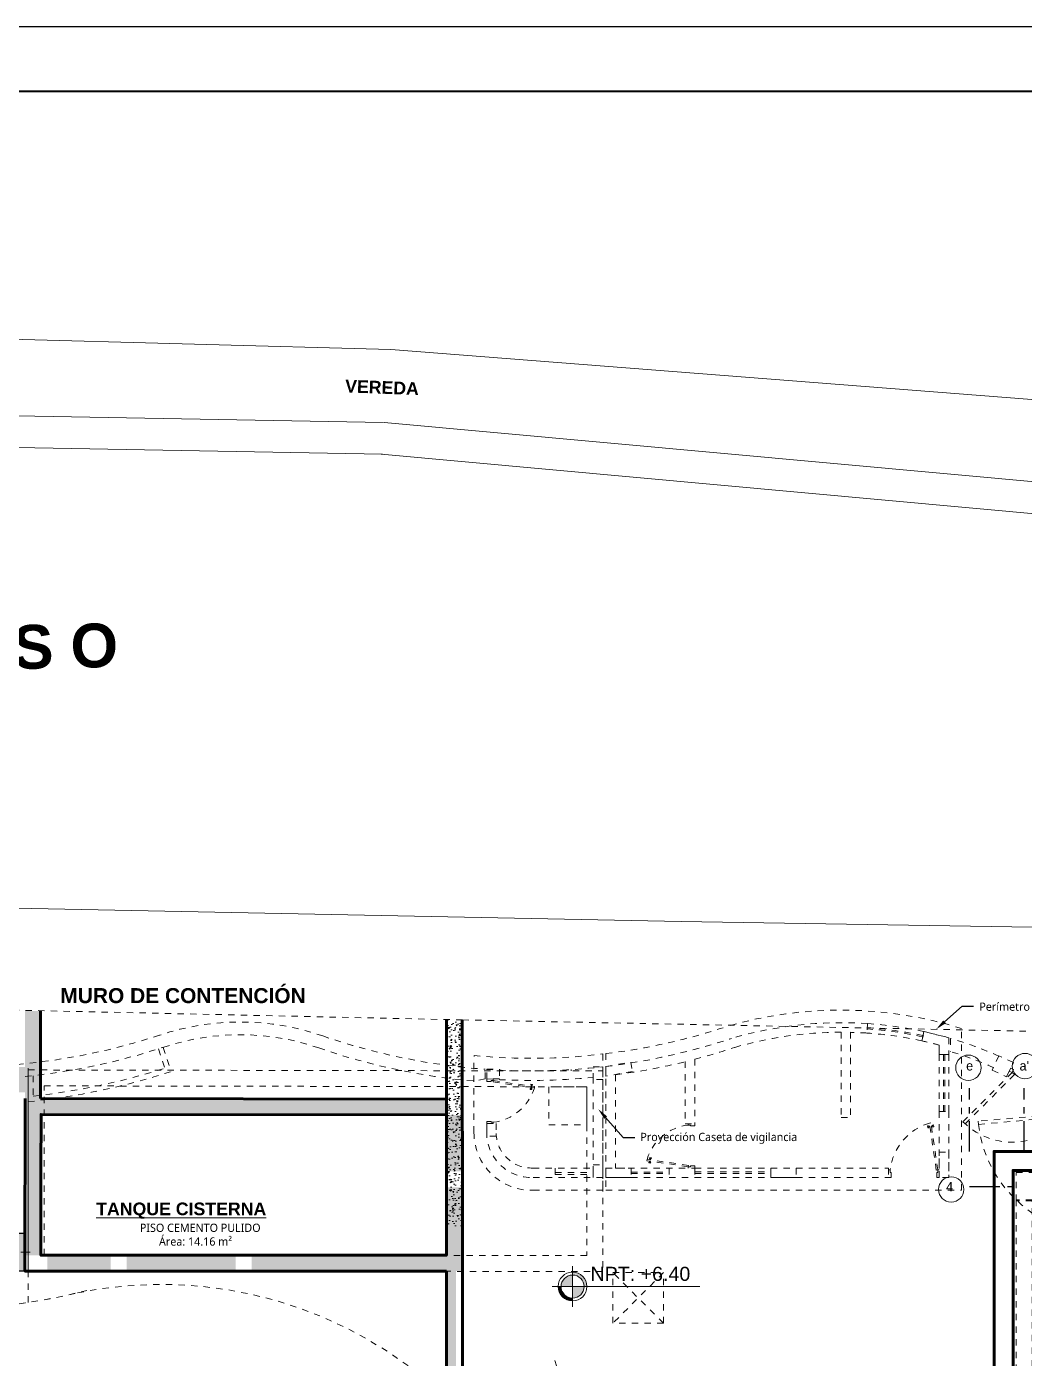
# Model space of a CAD drawing. Header units: metres. Extents: x 28 to 148, y 23 to 113.
# Drawn here: x 81.57 to 97.32, y 91.9 to 112.91 of the extents above; entities that cross this region are included whole.
import ezdxf
from ezdxf import colors
from ezdxf.entities.mleader import LeaderData, LeaderLine
from ezdxf.enums import TextEntityAlignment as Align
from ezdxf.math import Vec2, Vec3

# ---------------------------------------------------------------- set-up
doc = ezdxf.new("R2010")
doc.units = ezdxf.units.M
doc.linetypes.add('ACAD_ISO10W100', pattern=[18.5, 12, -3, 0.5, -3])
doc.linetypes.add('DASHED2', pattern=[0.375, 0.25, -0.125])
for name, color, linetype, lineweight in [('0-ARBOL', 64, 'Continuous', 0), ('COLUMNAS 50', 32, 'Continuous', 70), ('EJES', 1, 'Continuous', 13), ('GRAFO 0 BLANCO', 7, 'Continuous', 0), ('GRAFO01', 7, 'Continuous', 0), ('letras sr', 7, 'Continuous', 5), ('Muros el', 144, 'Continuous', 60), ('NOMBRES_Pen_No__7', 7, 'Continuous', 35), ('Pisos El', 252, 'Continuous', 5), ('PISTA', 1, 'Continuous', 5), ('Proyeccciones', 1, 'DASHED2', 18), ('TEXTO 100', 7, 'Continuous', 20), ('TEXTOS-SUBTITULO', 7, 'Continuous', 30), ('Vanos', 140, 'Continuous', 5), ('VEREDA', 1, 'Continuous', 5)]:
    doc.layers.add(name, color=color, linetype=linetype, lineweight=lineweight)
doc.layers.add('01', color=7, linetype='Continuous', lineweight=5, true_color=0xcc6600)
doc.layers.add('EJE', color=40, linetype='Continuous')
doc.layers.add('TEXT', color=7, linetype='Continuous')
doc.styles.add('Generales', font='trebuc.ttf', dxfattribs={"height": 0.1})
doc.styles.add('GENERATED_STYLE_1', font='arialbd.ttf')
doc.styles.add('JOS', font='arial.ttf', dxfattribs={"height": 1})
doc.styles.add('Santa Rosa 1 50', font='trebuc.ttf')
doc.styles.add('SEYMAR', font='GOTHIC.TTF', dxfattribs={"height": 0.05})
doc.styles.add('TURBO_BASS', font='swisseb.ttf')

# ---------------------------------------------------------------- blocks, each defined once
blk = doc.blocks.new('ar7')
for p, q in [((88.078, 37.819), (92.005, 20.48)), ((89.377, 37.706), (92.004, 20.38)), ((92.005, 20.48), (90.878, 37.791)), ((92.005, 20.48), (77, 10.03)), ((77.887, 8.721), (91.902, 20.181)), ((78.778, 7.812), (92.005, 20.48)), ((91.904, 20.381), (107.031, 13.13)), ((92.105, 20.479), (106.02, 12.04)), ((107.651, 15.123), (92.105, 20.479))]:
    blk.add_line(p, q)
for centre, radius, start, end in [((90.041, 20.563), 13.703, 98.39343, 219.17975), ((89.554, 20.195), 14.188, 346.84522, 80.31191), ((91.176, 19.739), 13.763, 346.62123, 86.84079), ((91.483, 19.637), 13.649, 103.35958, 210.53567), ((90.169, 20.211), 13.43, 233.04348, 329.44059), ((91.219, 19.74), 13.676, 229.263, 328.8764)]:
    blk.add_arc(centre, radius, start, end)
blk = doc.blocks.new('bLOQUE D')
at = {"true_color": 0xc7c8ca}
h = blk.add_hatch(color=9, dxfattribs=at)
h.dxf.hatch_style = 1
h.paths.add_polyline_path([(3204.203, 2082.699), (3203.903, 2082.699), (3203.903, 2082.099), (3204.203, 2082.099)])
edge = h.paths.add_edge_path(flags=16)
edge.add_arc((3204.053, 2082.399), 0.00871, 0, 360)
blk.add_lwpolyline([(3203.903, 2082.699), (3204.203, 2082.699), (3204.203, 2082.099), (3203.903, 2082.099)], close=True)
at = {"layer": 'COLUMNAS 50', "color": 1, "linetype": 'Continuous', "lineweight": 5}
for p, q in [((3204.053, 2082.779), (3204.053, 2082.444)), ((3203.983, 2082.399), (3203.848, 2082.399)), ((3204.053, 2082.019), (3204.053, 2082.354)), ((3204.283, 2082.399), (3204.14, 2082.399))]:
    blk.add_line(p, q, dxfattribs=at)
blk.add_circle((3204.053, 2082.399), 0.00871, dxfattribs=at)
blk = doc.blocks.new('ERF')
at = {"layer": 'EJE', "linetype": 'ACAD_ISO10W100', "ltscale": 0.04, "elevation": 0}
for points in [[(-5.897, 9.694), (-5.897, 10.694)], [(-5.035, 9.694), (-5.035, 10.694)]]:
    blk.add_lwpolyline(points, dxfattribs=at)
at = {"layer": 'EJE', "linetype": 'ACAD_ISO10W100', "ltscale": 0.04}
blk.add_lwpolyline([(-5.899, 9.139), (-5.148, 9.139)], dxfattribs=at)
at = {"layer": 'EJES', "color": 1}
for centre in [(-5.917, 11.015), (-5.024, 11.042), (-6.188, 9.094)]:
    blk.add_circle(centre, 0.2, dxfattribs=at)
at = {"layer": 'Muros el', "ltscale": 0.05, "elevation": 0}
for points in [[(-9.076, 6.04), (-5.51, 6.044), (-5.51, 9.694), (3.773, 9.694)], [(-9.076, 5.74), (-5.21, 5.744), (-5.21, 9.394), (3.773, 9.394)]]:
    blk.add_lwpolyline(points, dxfattribs=at)
at = {"layer": 'Proyeccciones', "color": 165, "linetype": 'DASHED2', "lineweight": 9, "ltscale": 0.4, "true_color": 0x5e67af}
for p, q in [((-5.16, 8.914), (-5.16, 9.364)), ((-5.16, 9.364), (-4.91, 9.364)), ((-4.91, 8.914), (-5.16, 8.914))]:
    blk.add_line(p, q, dxfattribs=at)
at = {"layer": 'Proyeccciones', "color": 165, "linetype": 'DASHED2', "lineweight": 9, "ltscale": 0.4, "true_color": 0x5e67af, "elevation": 0}
blk.add_lwpolyline([(-4.91, 8.931), (-5.16, 8.931), (-5.161, 6.299), (-4.911, 6.299)], close=True, dxfattribs=at)
at = {"layer": 'TEXT', "char_height": 0.14844, "width": 0.27082, "attachment_point": 5, "style": 'SEYMAR'}
for s, insert in [('{\\fBankGothic Lt BT|b0|i0|c0|p34;e}', (-5.897, 11.045)), ("{\\fBankGothic Lt BT|b0|i0|c0|p34;a'}", (-5.035, 11.045)), ('{\\fBankGothic Lt BT|b0|i0|c0|p34;4}', (-6.213, 9.139))]:
    blk.add_mtext(s, dxfattribs=dict(at, insert=insert))
blk = doc.blocks.new('A$C14d9fef0')
at = {"layer": 'COLUMNAS 50', "color": 1, "linetype": 'Continuous', "lineweight": 5}
blk.add_line((27.129, 0.305), (26.986, 0.305), dxfattribs=at)
at = {"layer": 'Proyeccciones', "color": 165, "linetype": 'DASHED2', "lineweight": 9, "ltscale": 0.4, "true_color": 0x5e67af}
for p, q in [((40.35, 3.911), (40.34, 3.761)), ((41.241, 3.785), (41.209, 3.638)), ((39.934, 3.775), (39.934, 2.431)), ((40.084, 3.773), (40.084, 2.431)), ((41.659, 3.678), (41.659, 3.47)), ((29.155, 3.51), (29.256, 3.207)), ((29.231, 3.535), (29.357, 3.155)), ((41.484, 3.422), (41.634, 3.422)), ((41.484, 2.522), (41.484, 3.422)), ((41.549, 2.522), (41.549, 3.422)), ((41.569, 3.422), (41.569, 2.522)), ((41.634, 3.422), (41.634, 2.522)), ((27.099, -0.49), (27.099, 3.281)), ((34.313, 3.039), (34.313, 3.191)), ((34.338, 3.039), (34.338, 3.189)), ((34.551, 3.166), (34.551, 3.176)), ((35.67, 3.164), (35.67, 3.185)), ((36.17, 3.229), (36.17, 1.481)), ((36.17, 3.163), (36.17, 3.229)), ((36.22, 3.235), (36.22, 1.631)), ((37.474, 3.311), (37.474, 2.331)), ((37.624, 3.349), (37.624, 2.331)), ((27.099, 3.08), (27.099, 2.678)), ((27.179, 3.089), (27.179, 2.767)), ((34.313, 3.039), (34.138, 3.004)), ((34.338, 2.997), (34.338, 3.032)), ((34.408, 2.997), (34.338, 2.997)), ((34.443, 3.011), (34.408, 3.011)), ((34.408, 2.997), (34.408, 3.011)), ((34.443, 3.011), (34.44, 2.99)), ((34.44, 2.99), (35.091, 2.895)), ((34.443, 3.011), (34.443, 3.032)), ((34.443, 3.011), (35.094, 2.916)), ((35.034, 2.942), (35.036, 2.956)), ((35.034, 2.942), (35.062, 2.938)), ((35.036, 2.956), (35.064, 2.952)), ((35.062, 2.938), (35.064, 2.952)), ((36.02, 3.063), (36.02, 1.631)), ((36.37, 3.103), (36.37, 1.631)), ((35.026, 2.887), (35.024, 2.873)), ((35.024, 2.873), (35.052, 2.869)), ((35.026, 2.887), (35.054, 2.883)), ((35.035, 2.903), (35.033, 2.886)), ((35.038, 2.924), (35.041, 2.941)), ((35.049, 2.901), (35.047, 2.884)), ((35.055, 2.939), (35.052, 2.922)), ((35.054, 2.883), (35.052, 2.869)), ((35.094, 2.916), (35.091, 2.895)), ((35.094, 2.916), (35.091, 2.895)), ((35.094, 2.916), (35.091, 2.895)), ((34.338, 2.353), (34.338, 2.367)), ((34.338, 2.332), (34.338, 2.367)), ((34.408, 2.367), (34.338, 2.367)), ((34.338, 2.332), (34.338, 2.208)), ((34.408, 2.353), (34.408, 2.367)), ((34.443, 2.353), (34.408, 2.353)), ((34.443, 2.332), (34.443, 2.353)), ((34.488, 2.332), (34.488, 2.174)), ((37.474, 2.331), (37.624, 2.331)), ((37.519, 2.331), (37.519, 2.31)), ((37.624, 2.331), (37.624, 2.296)), ((39.934, 2.431), (40.084, 2.431)), ((41.352, 2.345), (41.328, 2.342)), ((41.352, 2.345), (41.328, 2.342)), ((41.352, 2.345), (41.328, 2.342)), ((41.436, 1.598), (41.328, 2.342)), ((41.46, 1.601), (41.352, 2.345)), ((37.519, 2.31), (37.554, 2.31)), ((37.554, 2.31), (37.554, 2.296)), ((37.554, 2.296), (37.624, 2.296)), ((37.624, 2.31), (37.624, 2.296)), ((41.314, 2.299), (41.298, 2.297)), ((41.303, 2.265), (41.298, 2.297)), ((41.319, 2.268), (41.303, 2.265)), ((41.319, 2.268), (41.314, 2.299)), ((41.335, 2.294), (41.315, 2.292)), ((41.337, 2.279), (41.317, 2.276)), ((41.378, 2.301), (41.359, 2.298)), ((41.361, 2.282), (41.381, 2.285)), ((41.377, 2.309), (41.393, 2.311)), ((41.382, 2.277), (41.377, 2.309)), ((41.382, 2.277), (41.398, 2.279)), ((41.398, 2.279), (41.393, 2.311)), ((36.868, 1.747), (36.871, 1.768)), ((36.868, 1.747), (36.871, 1.768)), ((36.868, 1.747), (36.871, 1.768)), ((37.519, 1.652), (36.868, 1.747)), ((37.522, 1.673), (36.871, 1.768)), ((36.9, 1.725), (36.898, 1.711)), ((36.926, 1.707), (36.898, 1.711)), ((36.928, 1.721), (36.9, 1.725)), ((36.907, 1.724), (36.91, 1.741)), ((36.908, 1.78), (36.91, 1.794)), ((36.936, 1.776), (36.908, 1.78)), ((36.938, 1.79), (36.91, 1.794)), ((36.913, 1.762), (36.915, 1.779)), ((36.924, 1.739), (36.921, 1.722)), ((36.928, 1.721), (36.926, 1.707)), ((36.927, 1.76), (36.929, 1.777)), ((36.936, 1.776), (36.938, 1.79)), ((35.068, 1.631), (36.02, 1.631)), ((35.071, 1.481), (36.17, 1.481)), ((35.42, 1.631), (35.42, 1.481)), ((36.02, 1.631), (36.02, 1.481)), ((36.22, 1.481), (37.624, 1.481)), ((36.37, 1.631), (37.624, 1.631)), ((36.62, 1.631), (36.62, 1.481)), ((36.62, 1.566), (37.22, 1.566)), ((36.62, 1.546), (37.22, 1.546)), ((37.22, 1.631), (37.22, 1.481)), ((37.519, 1.652), (37.522, 1.673)), ((37.519, 1.652), (37.554, 1.652)), ((37.519, 1.652), (37.519, 1.631)), ((37.554, 1.666), (37.624, 1.666)), ((37.554, 1.666), (37.554, 1.652)), ((37.624, 1.666), (37.624, 1.631)), ((37.624, 1.631), (37.624, 1.481)), ((37.624, 1.631), (38.824, 1.631)), ((37.624, 1.569), (38.824, 1.569)), ((37.624, 1.544), (38.824, 1.544)), ((37.624, 1.481), (38.824, 1.481)), ((38.824, 1.631), (40.684, 1.631)), ((38.824, 1.631), (38.824, 1.481)), ((38.824, 1.481), (40.684, 1.481)), ((40.684, 1.631), (40.684, 1.481)), ((40.684, 1.601), (40.708, 1.601)), ((40.684, 1.481), (40.724, 1.481)), ((40.708, 1.601), (40.708, 1.561)), ((40.708, 1.561), (40.724, 1.561)), ((40.708, 1.481), (40.724, 1.481)), ((40.724, 1.561), (40.724, 1.481)), ((41.46, 1.601), (41.436, 1.598)), ((41.444, 1.561), (41.444, 1.481)), ((41.444, 1.561), (41.46, 1.561)), ((41.444, 1.481), (41.484, 1.481)), ((41.46, 1.601), (41.46, 1.561)), ((41.46, 1.601), (41.484, 1.601))]:
    blk.add_line(p, q, dxfattribs=at)
for points in [[(19.193, 3.8, -0.196537), (22.41, 3.902, 0.173378), (29.18, 3.729)], [(19.283, 3.621, -0.195889), (22.339, 3.715, 0.173361), (29.243, 3.539)], [(29.18, 3.729, -0.165994), (31.753, 3.715)], [(29.243, 3.539, -0.166048), (31.688, 3.526)], [(31.753, 3.715, 0.065218), (34.313, 3.191, 0.064906)], [(41.659, 3.678, -0.033116), (42.424, 3.399, -0.033116)], [(31.688, 3.526, 0.061278), (34.138, 3.004, 0.061278)], [(41.659, 3.47, -0.030491), (42.34, 3.218, -0.030491)], [(27.099, 2.678, 0.054295), (29.357, 3.155)], [(27.179, 2.767, 0.050295), (29.256, 3.207)], [(27.849, -0.344, -0.245963), (33.709, -2.001)]]:
    blk.add_lwpolyline(points, format="xyb", dxfattribs=at)
for points in [[(36.22, 3.437), (36.22, 1.281), (41.834, 1.281), (41.834, 3.834, 0.148008), (38.144, 3.869, -0.050134)], [(34.138, 3.407, 0.054765), (36.17, 3.431), (36.17, 1.281), (35.074, 1.281, -0.422995), (34.137, 2.19)]]:
    blk.add_lwpolyline(points, format="xyb", close=True, dxfattribs=at)
for points in [[(41.21, 3.639), (41.247, 3.784), (41.634, 3.686), (41.634, 3.422), (41.484, 3.422), (41.484, 3.572), (41.21, 3.639)], [(34.338, 3.039), (34.338, 3.189), (34.538, 3.189), (34.538, 3.039), (34.338, 3.039)], [(36.02, 3.229), (36.17, 3.229), (36.17, 3.029), (36.02, 3.029), (36.02, 3.229)], [(36.22, 3.083), (36.22, 3.235), (36.614, 3.302), (36.64, 3.155), (36.22, 3.083)], [(35.92, 2.913), (35.32, 2.913), (35.32, 2.313), (35.92, 2.313), (35.921, 2.913)], [(34.337, 2.332), (34.488, 2.332)], [(34.338, 2.332), (34.488, 2.332), (34.488, 2.132), (34.338, 2.132), (34.338, 2.332)], [(36.02, 1.681), (36.17, 1.681), (36.17, 1.481), (36.02, 1.481), (36.02, 1.681)], [(36.22, 1.481), (36.22, 1.631), (36.62, 1.631), (36.62, 1.481), (36.22, 1.481)], [(38.824, 1.481), (38.824, 1.631), (39.224, 1.631), (39.224, 1.481), (38.824, 1.481)]]:
    blk.add_lwpolyline(points, dxfattribs=at)
at = {"layer": 'Proyeccciones', "color": 165, "linetype": 'DASHED2', "lineweight": 9, "ltscale": 0.4, "true_color": 0x5e67af, "elevation": 0}
for points in [[(41.634, 3.686), (41.634, 3.422)], [(41.484, 3.572), (41.484, 3.422)], [(41.484, 2.522), (41.634, 2.522), (41.634, 1.481)], [(41.484, 2.522), (41.484, 1.481)], [(41.634, 1.481), (41.484, 1.481), (41.484, 1.881), (41.634, 1.881), (41.634, 1.481)], [(35.42, 1.559), (36.02, 1.559)], [(35.42, 1.532), (36.02, 1.532)]]:
    blk.add_lwpolyline(points, dxfattribs=at)
at = {"layer": 'Proyeccciones', "color": 165, "linetype": 'DASHED2', "lineweight": 9, "ltscale": 0.4, "true_color": 0x5e67af}
for points in [[(42.321, 3.176), (42.547, 3.071), (42.653, 3.297), (42.426, 3.403)], [(42.589, 3.161), (42.635, 3.14), (42.656, 3.186), (42.611, 3.207)], [(42.635, 3.14), (41.857, 2.362), (41.892, 2.327), (42.67, 3.105)], [(44.04, 2.54), (42.098, 2.37), (42.102, 2.32), (44.045, 2.49)]]:
    blk.add_lwpolyline(points, close=True, dxfattribs=at)
at = {"layer": 'Proyeccciones', "linetype": 'DASHED2', "lineweight": 9, "ltscale": 0.4}
blk.add_lwpolyline([(36.17, 0), (27.098, 0.005), (27.1, 3.179), (36.17, 3.163)], close=True, dxfattribs=at)
blk.add_lwpolyline([(27.352, 0.255), (27.351, 2.928), (35.92, 2.913), (35.92, 0.25), (27.352, 0.255)], dxfattribs=at)
at = {"layer": 'Proyeccciones', "color": 165, "linetype": 'DASHED2', "lineweight": 9, "ltscale": 0.4, "true_color": 0x5e67af}
for centre, radius, start, end in [((39.934, -2.231), 6.156, 86.1283, 106.6621), ((39.934, -2.231), 6.071, 77.7439, 86.1283), ((39.934, -2.231), 6.091, 77.7439, 86.1283), ((39.934, -2.231), 6.156, 77.7439, 86.1283), ((39.934, -2.231), 6.156, 73.9706, 77.7439), ((35.033, 13.222), 10.058, 276.779, 288.3764), ((39.934, -2.231), 6.006, 90.0008, 106.6435), ((39.934, -2.231), 6.006, 86.1283, 88.5697), ((39.934, -2.231), 6.006, 77.7439, 86.1283), ((39.934, -2.231), 6.006, 75.0453, 77.7439), ((35.033, 13.222), 10.208, 284.7064, 288.3764), ((35.033, 13.222), 10.058, 266.0364, 276.4922), ((35.033, 13.222), 10.208, 277.5274, 283.8376), ((35.033, 13.222), 10.208, 266.0947, 275.5498), ((34.35, 3.123), 0.775, 276.8989, 342.9435), ((42.635, 3.14), 1.1, 225, 335), ((44.04, 2.54), 1.95, 186.4693, 360), ((41.588, 1.495), 0.886, 107.0565, 173.1011), ((35.047, 2.19), 0.709, 178.5426, 271.9388), ((35.047, 2.19), 0.559, 181.4574, 272.1833), ((37.612, 1.541), 0.775, 96.8989, 162.9435), ((25.897, 7.685), 8.264, 242.688, 283.6603)]:
    blk.add_arc(centre, radius, start, end, dxfattribs=at)

msp = doc.modelspace()

# ---------------------------------------------------------------- hatches: boundary and pattern name
at = {"layer": 'GRAFO 0 BLANCO'}
h = msp.add_hatch(dxfattribs=at)
h.set_pattern_fill('AR-CONC', color=251, scale=0.03)
h.set_pattern_definition([(50, (-189.03864, 132.16015), (0.21517805, -0.01882564), [0.0225, -0.2475]), (355, (-189.03864, 132.16015), (-0.0416254, 0.22565764), [0.018, -0.198]), (100.451444, (-189.0207, 132.15858), (0.17355265, 0.206832), [0.01912206, -0.21034263]), (46.1842, (-189.03864, 132.22015), (0.3201724, -0.04965578), [0.03375, -0.37125]), (96.63564, (-189.01196, 132.216), (0.2803986, 0.29223558), [0.0286831, -0.31551413]), (351.18416, (-189.03864, 132.22015), (0.2803986, 0.29223558), [0.027, -0.297]), (21, (-189.00864, 132.20515), (0.17907212, -0.12078567), [0.0225, -0.2475]), (326, (-189.00864, 132.20515), (0.0729946, 0.21754501), [0.018, -0.198]), (71.451445, (-188.99372, 132.19509), (0.25206671, 0.09675935), [0.01912206, -0.21034263]), (37.5, (-189.03864, 132.16015), (0.003647957, 0.099868156), [0, -0.1956, 0, -0.201, 0, -0.19875]), (7.5, (-189.03864, 132.16015), (0.07892086, 0.118323514), [0, -0.1146, 0, -0.1911, 0, -0.07575]), (327.5, (-189.10554, 132.16015), (0.16014673, -0.006766462), [0, -0.075, 0, -0.234, 0, -0.3105]), (317.5, (-189.13554, 132.16015), (0.17495585, 0.030031495), [0, -0.0975, 0, -0.1554, 0, -0.2205])])
h.paths.add_polyline_path([(88.195, 95.988), (81.791, 95.998), (81.791, 97.379), (81.548, 97.379), (81.548, 96.497), (61.396, 96.497), (61.396, 97.829), (61.146, 97.829), (61.146, 96.949), (54.496, 96.949), (54.496, 93.269), (61.396, 93.274), (61.146, 93.519), (54.746, 93.519), (54.746, 96.699), (61.146, 96.699), (61.146, 96.097), (61.146, 93.519), (61.396, 93.274), (61.396, 96.096), (81.545, 96.095), (81.548, 95.848), (81.548, 95.848), (81.547, 94.598), (81.797, 94.598), (81.798, 95.747), (88.195, 95.738)])
h.paths.add_polyline_path([(81.797, 94.598), (81.547, 94.598), (81.546, 93.524), (81.796, 93.524)], flags=17)
h.paths.add_polyline_path([(82.898, 93.524), (81.898, 93.524), (81.898, 93.274), (82.898, 93.274)], flags=17)
h.paths.add_polyline_path([(84.873, 93.524), (83.148, 93.524), (83.148, 93.274), (84.873, 93.274)], flags=17)
h.paths.add_polyline_path([(88.445, 94.598), (88.195, 94.598), (88.195, 93.524), (85.123, 93.524), (85.123, 93.348), (88.445, 93.348)])
h.paths.add_polyline_path([(88.445, 95.737), (88.195, 95.737), (88.195, 94.848), (88.445, 94.848)])
h.paths.add_polyline_path([(88.445, 93.348), (85.123, 93.348), (85.123, 93.274), (88.445, 93.274)])
h = msp.add_hatch(dxfattribs=at)
h.set_pattern_fill('AR-CONC', color=251, scale=0.03)
h.set_pattern_definition([(50, (-182.38613, 130.14708), (0.21517805, -0.01882564), [0.0225, -0.2475]), (355, (-182.38613, 130.14708), (-0.0416254, 0.22565764), [0.018, -0.198]), (100.451444, (-182.3682, 130.14551), (0.17355265, 0.206832), [0.01912206, -0.21034263]), (46.1842, (-182.38613, 130.20708), (0.3201724, -0.04965578), [0.03375, -0.37125]), (96.63564, (-182.35945, 130.20294), (0.2803986, 0.29223558), [0.0286831, -0.31551413]), (351.18416, (-182.38613, 130.20708), (0.2803986, 0.29223558), [0.027, -0.297]), (21, (-182.35613, 130.19208), (0.17907212, -0.12078567), [0.0225, -0.2475]), (326, (-182.35613, 130.19208), (0.0729946, 0.21754501), [0.018, -0.198]), (71.451445, (-182.34121, 130.18201), (0.25206671, 0.09675935), [0.01912206, -0.21034263]), (37.5, (-182.38613, 130.14708), (0.003647957, 0.099868156), [0, -0.1956, 0, -0.201, 0, -0.19875]), (7.5, (-182.38613, 130.14708), (0.07892086, 0.118323514), [0, -0.1146, 0, -0.1911, 0, -0.07575]), (327.5, (-182.45303, 130.14708), (0.16014673, -0.006766462), [0, -0.075, 0, -0.234, 0, -0.3105]), (317.5, (-182.48303, 130.14708), (0.17495585, 0.030031495), [0, -0.0975, 0, -0.1554, 0, -0.2205])])
h.paths.add_polyline_path([(95.098, 91.507), (88.35, 91.516), (88.35, 93.835), (88.2, 93.835), (88.199, 92.585), (88.449, 92.585), (88.45, 91.516), (95.098, 91.507)])
h.paths.add_polyline_path([(88.449, 92.585), (88.199, 92.585), (88.198, 91.511), (88.448, 91.511)])
h.paths.add_polyline_path([(89.55, 91.511), (88.198, 91.512), (88.198, 91.262), (89.55, 91.261)])
h.paths.add_polyline_path([(91.78, 91.511), (89.55, 91.511), (89.55, 91.261), (91.78, 91.261)])
h.paths.add_polyline_path([(95.099, 91.51), (94.849, 91.51), (94.848, 91.511), (91.776, 91.511), (91.776, 91.335), (95.098, 91.335)])
h.paths.add_polyline_path([(95.1, 91.51), (94.85, 91.51), (94.849, 91.51), (95.099, 91.51)])
h.paths.add_polyline_path([(95.098, 91.335), (91.776, 91.335), (91.776, 91.261), (95.098, 91.261)])
at = {"layer": 'Pisos El'}
h = msp.add_hatch(dxfattribs=at)
h.set_pattern_fill('AR-CONC', color=256, scale=0.001, angle=180)
h.paths.add_polyline_path([(88.457, 97.238), (88.187, 97.244), (88.2, 93.985), (88.45, 93.985)])
at = {"layer": 'TEXTO 100', "ltscale": 1.3}
h = msp.add_hatch(color=7, dxfattribs=at)
edge = h.paths.add_edge_path()
edge.add_line((90.371, 93.03), (90.19, 93.03))
edge.add_line((90.19, 93.03), (90.19, 92.85))
edge.add_arc((90.19, 93.03), 0.181, 270, 360)
edge = h.paths.add_edge_path()
edge.add_arc((90.19, 93.03), 0.181, 90, 180)
edge.add_line((90.01, 93.03), (90.19, 93.03))
edge.add_line((90.19, 93.03), (90.19, 93.211))
edge = h.paths.add_edge_path()
edge.add_line((90.19, 93.257), (90.19, 93.211))
edge.add_arc((90.19, 93.03), 0.181, 0, 90, ccw=False)
edge.add_line((90.371, 93.03), (90.417, 93.03))
edge.add_arc((90.19, 93.03), 0.227, 0, 90)
msp.add_hatch(color=7, dxfattribs=at).paths.add_polyline_path([(90.01, 93.03), (89.963, 93.03, 0.414214), (90.19, 92.804), (90.19, 92.85, -0.414214)])

# ---------------------------------------------------------------- linework, layer by layer
at = {"color": 7}
msp.add_lwpolyline([(27.712, 112.912), (147.712, 112.912), (147.712, 22.912), (27.712, 22.912), (27.712, 112.912)], dxfattribs=at)
at = {"color": 7, "lineweight": 40}
msp.add_lwpolyline([(28.982, 111.893), (146.982, 111.893), (146.982, 26.787), (28.982, 26.787)], close=True, dxfattribs=at)
at = {"layer": 'Muros el', "ltscale": 0.05}
for p, q in [((88.45, 91.511), (88.45, 93.734)), ((88.198, 91.208), (88.199, 93.274))]:
    msp.add_line(p, q, dxfattribs=at)
for points in [[(81.791, 95.997), (81.791, 97.379)], [(88.199, 93.524), (88.2, 97.243)], [(88.445, 97.238), (88.45, 93.734)], [(88.201, 93.274), (81.545, 93.274), (81.548, 95.998)], [(81.791, 95.997), (88.192, 95.988)], [(81.797, 94.848), (81.798, 95.747), (88.199, 95.738), (88.199, 93.524), (81.796, 93.524), (81.797, 94.96)]]:
    msp.add_lwpolyline(points, dxfattribs=at)
at = {"layer": 'PISTA', "color": 7}
for p, q in [((48.695, 108.866), (87.322, 107.817)), ((87.322, 107.817), (107.654, 106.231)), ((56.267, 107.229), (87.203, 106.665)), ((56.25, 106.729), (87.192, 106.165)), ((87.216, 106.665), (107.794, 104.788)), ((87.171, 106.167), (107.748, 104.29)), ((100.258, 98.654), (91.902, 98.793))]:
    msp.add_line(p, q, dxfattribs=at)
at = {"layer": 'Proyeccciones', "linetype": 'DASHED2', "lineweight": 9, "ltscale": 0.4}
for p, q in [((88.45, 97.238), (100.394, 97)), ((90.826, 92.451), (90.826, 93.251)), ((90.826, 93.251), (91.626, 93.251)), ((91.626, 93.251), (90.826, 92.451)), ((91.626, 92.451), (90.826, 93.251)), ((91.626, 92.451), (91.626, 93.251)), ((91.626, 92.451), (90.826, 92.451))]:
    msp.add_line(p, q, dxfattribs=at)
msp.add_lwpolyline([(88.45, 97.238), (61.448, 97.827)], dxfattribs=at)
msp.add_arc((80.394, 100.954), 8.264, 242.688, 284.9286, dxfattribs=at)
at = {"layer": 'TEXTO 100', "color": 7, "ltscale": 1.3}
msp.add_lwpolyline([(89.87, 93.03), (92.2, 93.03), (90.19, 93.03), (90.19, 93.351), (90.19, 92.71)], dxfattribs=at)
for radius in [0.227, 0.181]:
    msp.add_circle((90.19, 93.03), radius, dxfattribs=at)
at = {"layer": 'Vanos', "color": 7}
msp.add_line((81.898, 93.525), (82.898, 93.525), dxfattribs=at)
at = {"layer": 'VEREDA', "color": 7}
msp.add_line((91.902, 98.793), (77.594, 99.073), dxfattribs=at)

# ---------------------------------------------------------------- block references
msp.add_blockref('bLOQUE D', (-3122.658, -1988.824))
at = {"layer": '0-ARBOL', "xscale": -0.2736950423456928, "yscale": 0.2736950423456928, "zscale": 0.2736950423456928, "rotation": 150.6320161615697}
msp.add_blockref('ar7', (72.17, 104.303), dxfattribs=at)
at = {"layer": '01', "color": 6, "lineweight": 100}
msp.add_blockref('A$C14d9fef0', (54.496, 93.269), dxfattribs=at)
at = {"layer": 'GRAFO01'}
msp.add_blockref('ERF', (102.356, 85.468), dxfattribs=at)

# ---------------------------------------------------------------- texts
at = {"layer": 'GRAFO01', "style": 'JOS'}
msp.add_text('NPT: +6.40', height=0.2218, rotation=0, dxfattribs=at).set_placement((90.473, 93.12))
at = {"layer": 'letras sr', "insert": (85.47, 107.384), "char_height": 0.2, "attachment_point": 1, "rotation": 357.8517, "style": 'Santa Rosa 1 50'}
msp.add_mtext_dynamic_manual_height_columns('\\pi1.13489;{\\fSwis721 Ex BT|b1|i0|c0|p34;VEREDA}', width=3.60312, gutter_width=1, heights=[0], dxfattribs=at)
at = {"layer": 'letras sr', "insert": (82.566, 94.356), "char_height": 0.209, "attachment_point": 1, "style": 'Santa Rosa 1 50'}
msp.add_mtext_dynamic_manual_height_columns('\\pi0.10297;{\\fSwis721 Ex BT|b1|i0|c0|p34;\\H0.95694x;\\LTANQUE CISTERNA\\H0.8x;\\P\\pi0.79334;\\fTrebuchet MS|b0|i0|c0|p34;\\H0.8125x;\\lPISO CEMENTO PULIDO\\P\\pi1.09497;Área: 14.16 m²}', width=3.38498, gutter_width=1, heights=[0], dxfattribs=at)
at = {"layer": 'NOMBRES_Pen_No__7', "style": 'GENERATED_STYLE_1'}
msp.add_text('A V .   G A R C I L A S O', height=0.69204, rotation=1.2326, dxfattribs=at).set_placement((72.122, 102.574))
at = {"layer": 'TEXTOS-SUBTITULO', "style": 'TURBO_BASS'}
msp.add_text('MURO DE CONTENCIÓN', height=0.23659, dxfattribs=at).set_placement((84.04, 97.503, 0), align=Align.CENTER)

# ---------------------------------------------------------------- leaders
at = {"layer": 'letras sr'}
ml = msp.add_multileader_mtext('Standard', dxfattribs=at)
ml.set_content('{\\H1.13043x;Perímetro}', color=256, style='Generales')
ml.set_leader_properties()
ml.build(insert=Vec2(0, 0))
ml.multileader.update_dxf_attribs({"text_right_attachment_type": 6, "dogleg_length": 0.36, "arrow_head_size": 0.18})
ctx = ml.context
ctx.base_point, ctx.char_height, ctx.arrow_head_size, ctx.landing_gap_size, ctx.plane_origin = Vec3(96.522, 97.454), 0.115, 0.18, 0.09, Vec3(95.274, 99.672)
ctx.right_attachment = 6
notes = []
notes.append((ctx, [(0, (1, 1, 0), (96.339, 97.454), (1, 0), 0.183, [(0, [(95.929, 97.089)], 0, [])])]))
ctx.mtext.insert, ctx.mtext.flow_direction = Vec3(96.612, 97.512), 5
ml = msp.add_multileader_mtext('Standard', dxfattribs=at)
ml.set_content('{\\H1.13043x;Proyección Caseta de vigilancia}', color=256, style='Generales')
ml.set_leader_properties()
ml.build(insert=Vec2(0, 0))
ml.multileader.update_dxf_attribs({"text_right_attachment_type": 6, "dogleg_length": 0.36, "arrow_head_size": 0.18})
ctx = ml.context
ctx.base_point, ctx.char_height, ctx.arrow_head_size, ctx.landing_gap_size, ctx.plane_origin = Vec3(91.17, 95.381), 0.115, 0.18, 0.09, Vec3(89.922, 97.599)
ctx.right_attachment = 6
notes.append((ctx, [(0, (1, 1, 0), (90.988, 95.381), (1, 0), 0.183, [(0, [(90.594, 95.832)], 0, [])])]))
ctx.mtext.insert, ctx.mtext.flow_direction = Vec3(91.26, 95.456), 5
for ctx, leaders in notes:
    for number, flags, end, landing, length, lines in leaders:
        leader = LeaderData()
        leader.index, (leader.has_last_leader_line, leader.has_dogleg_vector, leader.attachment_direction) = number, flags
        leader.last_leader_point, leader.dogleg_vector, leader.dogleg_length = Vec3(end), Vec3(landing), length
        for number, points, colour, breaks in lines:
            line = LeaderLine()
            line.index, line.vertices, line.color, line.breaks = number, Vec3.list(points), colors.encode_raw_color(colour), breaks
            leader.lines.append(line)
        ctx.leaders.append(leader)

doc.saveas('drawing.dxf')
